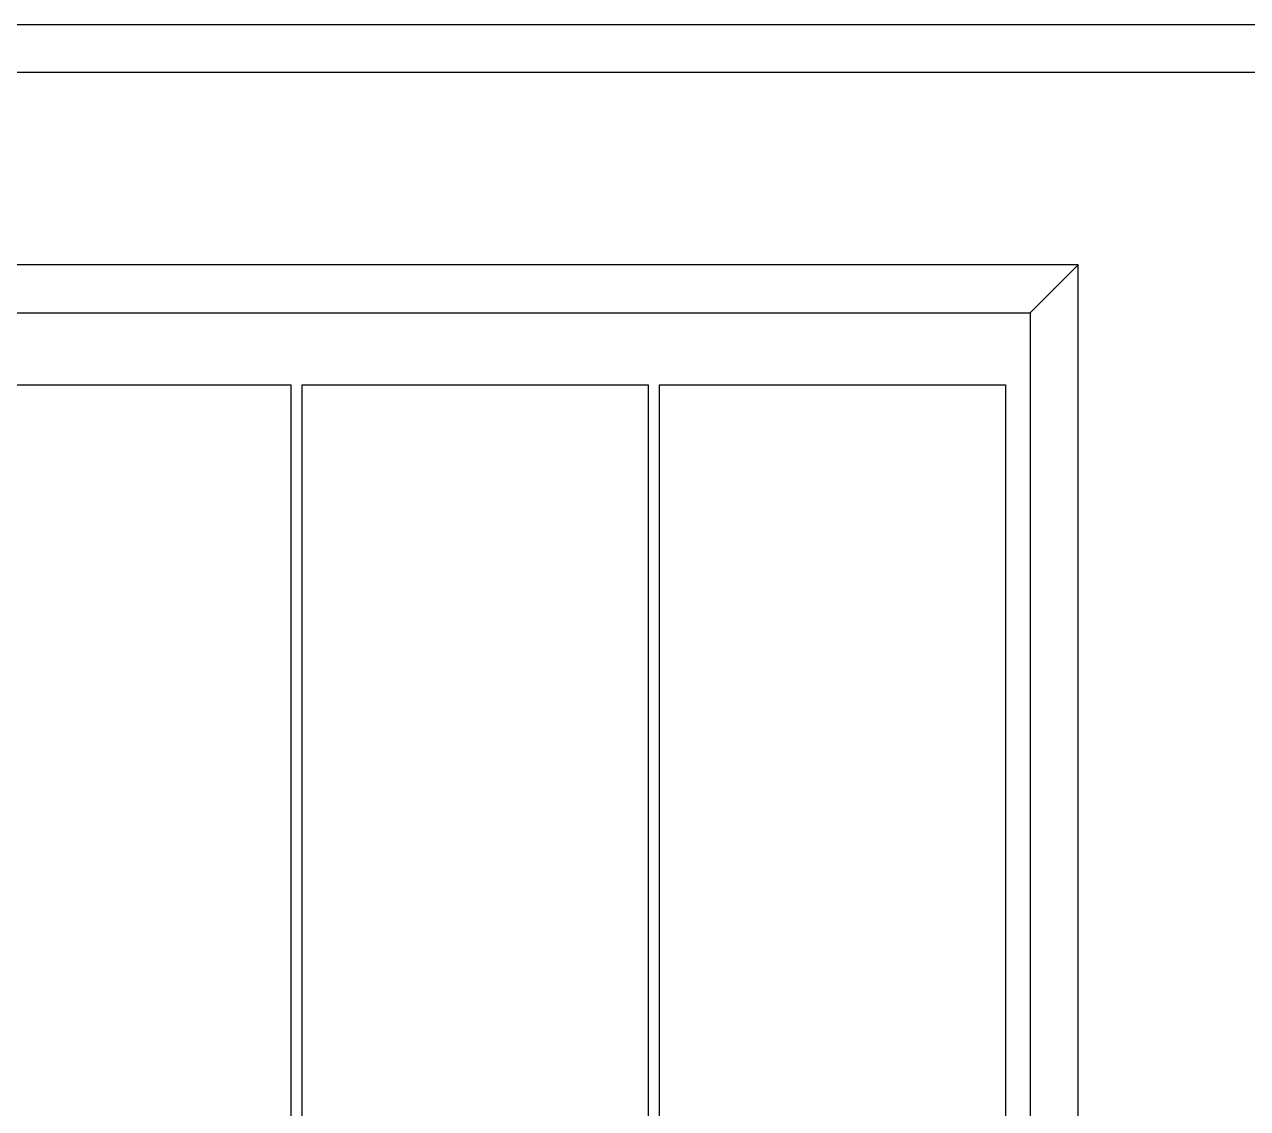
# Model space of a CAD drawing. Header units: millimetres. Extents: x -962357 to -591296, y -223672 to 59420.
# Drawn here: x -828580 to -827307, y -173222 to -172094 of the extents above; entities that cross this region are included whole.
import ezdxf

# ---------------------------------------------------------------- set-up
doc = ezdxf.new("R2010")
doc.units = ezdxf.units.MM
for name, color, linetype in [('000 - WIPEOUT', 250, 'Continuous'), ('A04_TUBE SERIES', 2, 'Continuous'), ('A11_ALU.SOLID SHEET', 2, 'Continuous')]:
    doc.layers.add(name, color=color, linetype=linetype)

# ---------------------------------------------------------------- blocks, each defined once
blk = doc.blocks.new('*U4719')
blk.add_attdef('EXTR.OVL-LENGTH_', (-25, -59.1), '', height=5)
blk.add_wipeout([(-25, 25), (25, -25), (25, 13475), (-25, 13425)]).dxf.layer = '000 - WIPEOUT'
at = {"layer": 'A04_TUBE SERIES', "color": 0}
blk.add_lwpolyline([(-25, 25), (25, -25), (25, 13475), (-25, 13425)], close=True, dxfattribs=at)
blk = doc.blocks.new('*U4720')
blk.add_attdef('EXTR.OVL-LENGTH_', (-25, -59.1), '', height=5)
blk.add_wipeout([(-25, 25), (25, -25), (25, 12969), (-25, 12919)]).dxf.layer = '000 - WIPEOUT'
blk.add_point((0, 0))
at = {"layer": 'A04_TUBE SERIES', "color": 0}
blk.add_lwpolyline([(-25, 25), (25, -25), (25, 12969), (-25, 12919)], close=True, dxfattribs=at)
blk = doc.blocks.new('*U4722')
blk.add_attdef('EXTR.OVL-LENGTH_', (-25, -59.1), '', height=5)
blk.add_wipeout([(-25, 25), (25, -25), (25, 1975), (-25, 1925)]).dxf.layer = '000 - WIPEOUT'
at = {"layer": 'A04_TUBE SERIES', "color": 0}
blk.add_lwpolyline([(-25, 25), (25, -25), (25, 1975), (-25, 1925)], close=True, dxfattribs=at)
blk = doc.blocks.new('*U4729')
at = {"color": 3}
for points in [[(-875, 180), (875, 180), (875, -180), (-875, -180)], [(-875, -192), (875, -192), (875, -552), (-875, -552)], [(-875, -564), (875, -564), (875, -924), (-875, -924)]]:
    blk.add_wipeout(points, dxfattribs=at).dxf.layer = '000 - WIPEOUT'
at = {"layer": 'A11_ALU.SOLID SHEET', "color": 0, "linetype": 'ByBlock'}
for points in [[(875, -180), (-875, -180), (-875, 180), (875, 180)], [(875, -552), (-875, -552), (-875, -192), (875, -192)], [(875, -924), (-875, -924), (-875, -564), (875, -564)]]:
    blk.add_lwpolyline(points, close=True, dxfattribs=at)
blk = doc.blocks.new('*U4822')
at = {"layer": 'A04_TUBE SERIES', "linetype": 'ByBlock', "xscale": -1, "rotation": 270}
blk.add_blockref('*U4719', (25, 2475), dxfattribs=at)
at = {"layer": 'A04_TUBE SERIES', "linetype": 'ByBlock', "rotation": 90}
blk.add_blockref('*U4720', (13222, 2225), dxfattribs=at)
at = {"layer": 'A11_ALU.SOLID SHEET', "linetype": 'ByBlock', "rotation": 90}
blk.add_blockref('*U4729', (12247.2, 1250), dxfattribs=at)
at = {"layer": 'A04_TUBE SERIES', "linetype": 'ByBlock'}
blk.add_blockref('*U4722', (13222, 275), dxfattribs=at)
blk = doc.blocks.new('*U4956')
at = {"layer": 'A11_ALU.SOLID SHEET'}
blk.add_blockref('*U4822', (-96050, 1180.5), dxfattribs=at)
blk = doc.blocks.new('*U661')
blk.add_attdef('EXTR.OVL-LENGTH_', (-25, -59.1), '', height=5)
blk.add_wipeout([(-25, 25), (25, -25), (25, 13475), (-25, 13425)]).dxf.layer = '000 - WIPEOUT'
at = {"layer": 'A04_TUBE SERIES', "color": 0}
blk.add_lwpolyline([(-25, 25), (25, -25), (25, 13475), (-25, 13425)], close=True, dxfattribs=at)
blk = doc.blocks.new('*U626')
blk.add_attdef('EXTR.OVL-LENGTH_', (-25, -59.1), '', height=5)
blk.add_wipeout([(-25, 25), (25, -25), (25, 12969), (-25, 12919)]).dxf.layer = '000 - WIPEOUT'
blk.add_point((0, 0))
at = {"layer": 'A04_TUBE SERIES', "color": 0}
blk.add_lwpolyline([(-25, 25), (25, -25), (25, 12969), (-25, 12919)], close=True, dxfattribs=at)
blk = doc.blocks.new('*U628')
blk.add_attdef('EXTR.OVL-LENGTH_', (-25, -59.1), '', height=5)
blk.add_wipeout([(-25, 25), (25, -25), (25, 1975), (-25, 1925)]).dxf.layer = '000 - WIPEOUT'
at = {"layer": 'A04_TUBE SERIES', "color": 0}
blk.add_lwpolyline([(-25, 25), (25, -25), (25, 1975), (-25, 1925)], close=True, dxfattribs=at)
blk = doc.blocks.new('*U674')
at = {"color": 3}
for points in [[(-875, 180), (875, 180), (875, -180), (-875, -180)], [(-875, -192), (875, -192), (875, -552), (-875, -552)], [(-875, -564), (875, -564), (875, -924), (-875, -924)]]:
    blk.add_wipeout(points, dxfattribs=at).dxf.layer = '000 - WIPEOUT'
at = {"layer": 'A11_ALU.SOLID SHEET', "color": 0, "linetype": 'ByBlock'}
for points in [[(875, -180), (-875, -180), (-875, 180), (875, 180)], [(875, -552), (-875, -552), (-875, -192), (875, -192)], [(875, -924), (-875, -924), (-875, -564), (875, -564)]]:
    blk.add_lwpolyline(points, close=True, dxfattribs=at)
blk = doc.blocks.new('*U690')
at = {"layer": 'A04_TUBE SERIES', "linetype": 'ByBlock', "xscale": -1, "rotation": 270}
blk.add_blockref('*U661', (25, 2475), dxfattribs=at)
at = {"layer": 'A04_TUBE SERIES', "linetype": 'ByBlock', "rotation": 90}
blk.add_blockref('*U626', (13222, 2225), dxfattribs=at)
at = {"layer": 'A11_ALU.SOLID SHEET', "linetype": 'ByBlock', "rotation": 90}
blk.add_blockref('*U674', (12247.2, 1250), dxfattribs=at)
at = {"layer": 'A04_TUBE SERIES', "linetype": 'ByBlock'}
blk.add_blockref('*U628', (13222, 275), dxfattribs=at)

msp = doc.modelspace()

# ---------------------------------------------------------------- block references
msp.add_blockref('*U4956', (-744680, -175774.4))

# ---------------------------------------------------------------- next in the draw order: block references
at = {"layer": 'A11_ALU.SOLID SHEET'}
msp.add_blockref('*U690', (-840730, -174593.9), dxfattribs=at)

doc.saveas('drawing.dxf')
